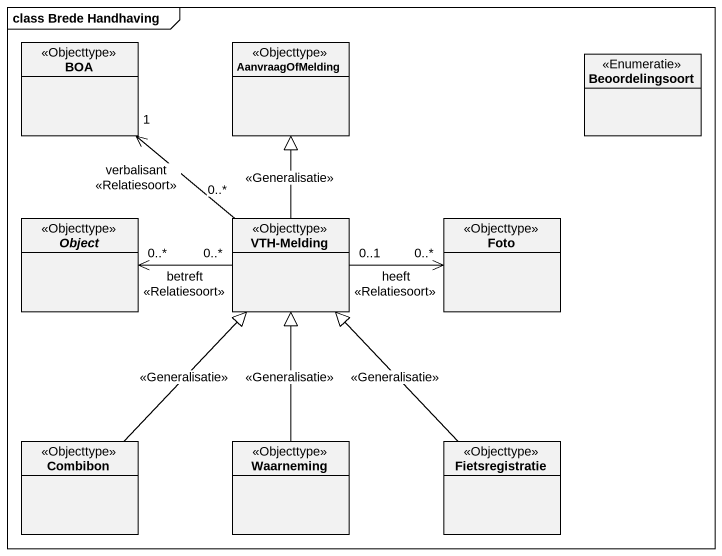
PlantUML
@startuml
mainframe class Brede Handhaving
hide circle
hide empty members
class BOA <<Objecttype>>
class AanvraagOfMelding <<Objecttype>>
enum Beoordelingsoort <<Enumeratie>>
abstract class "Object" as Object_ <<Objecttype>>
class "VTH-Melding" as VTH_Melding <<Objecttype>>
class Foto <<Objecttype>>
class Combibon <<Objecttype>>
class Waarneming <<Objecttype>>
class Fietsregistratie <<Objecttype>>
BOA "1" <-- "0..*" VTH_Melding : verbalisant\n<<Relatiesoort>>
VTH_Melding -up-|> AanvraagOfMelding : <<Generalisatie>>
VTH_Melding "0..*" -left-> "0..*" Object_ : betreft\n<<Relatiesoort>>
VTH_Melding "0..1" -right-> "0..*" Foto : heeft\n<<Relatiesoort>>
Combibon -up-|> VTH_Melding : <<Generalisatie>>
Waarneming -up-|> VTH_Melding : <<Generalisatie>>
Fietsregistratie -up-|> VTH_Melding : <<Generalisatie>>
@enduml
